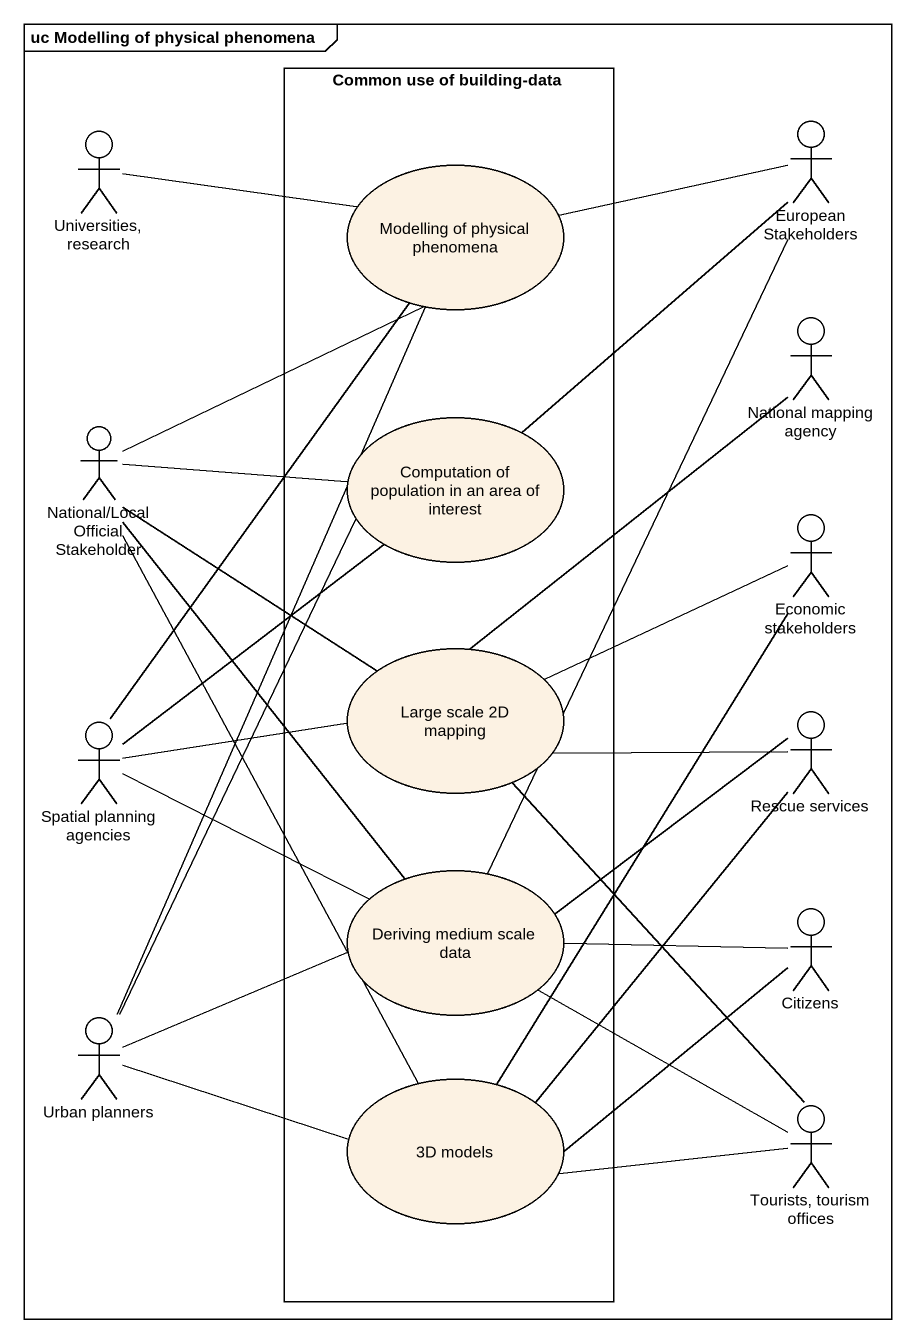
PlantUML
@startuml
mainframe uc Modelling of physical phenomena
rectangle "Common use of building-data" as Common_use_of_building_data {
  usecase "Modelling of physical phenomena" as Modelling_of_physical
  usecase "Computation of population in an area of interest" as Computation_of_population
  usecase "Large scale 2D mapping" as Large_scale_2D_mapping
  usecase "Deriving medium scale data" as Deriving_medium_scale_data
  usecase "3D models" as u3D_models
}
actor "Universities, research" as Universities_research
actor "European Stakeholders" as European_Stakeholders
actor "National mapping agency" as National_mapping_agency
actor "National/Local Official Stakeholder" as National_Local_Official
actor "Economic stakeholders" as Economic_stakeholders
actor "Spatial planning agencies" as Spatial_planning_agencies
actor "Rescue services" as Rescue_services
actor Citizens
actor "Urban planners" as Urban_planners
actor "Tourists, tourism offices" as Tourists_tourism_offices
Universities_research -right- Modelling_of_physical
European_Stakeholders -left- Modelling_of_physical
European_Stakeholders -- Computation_of_population
European_Stakeholders -- Deriving_medium_scale_data
National_mapping_agency -- Large_scale_2D_mapping
National_Local_Official -up- Modelling_of_physical
National_Local_Official -right- Computation_of_population
National_Local_Official -- Large_scale_2D_mapping
National_Local_Official -- Deriving_medium_scale_data
National_Local_Official -- u3D_models
Economic_stakeholders -left- Large_scale_2D_mapping
Economic_stakeholders -- u3D_models
Spatial_planning_agencies -up- Modelling_of_physical
Spatial_planning_agencies -up- Computation_of_population
Spatial_planning_agencies -right- Large_scale_2D_mapping
Rescue_services -left- Large_scale_2D_mapping
Deriving_medium_scale_data -left- Spatial_planning_agencies
Deriving_medium_scale_data -right- Rescue_services
Deriving_medium_scale_data -right- Citizens
Deriving_medium_scale_data -left- Urban_planners
Deriving_medium_scale_data -- Tourists_tourism_offices
Urban_planners -up- Modelling_of_physical
Urban_planners -up- Computation_of_population
u3D_models -up- Rescue_services
u3D_models -right- Citizens
u3D_models -left- Urban_planners
u3D_models -right- Tourists_tourism_offices
Tourists_tourism_offices -up- Large_scale_2D_mapping
@enduml
